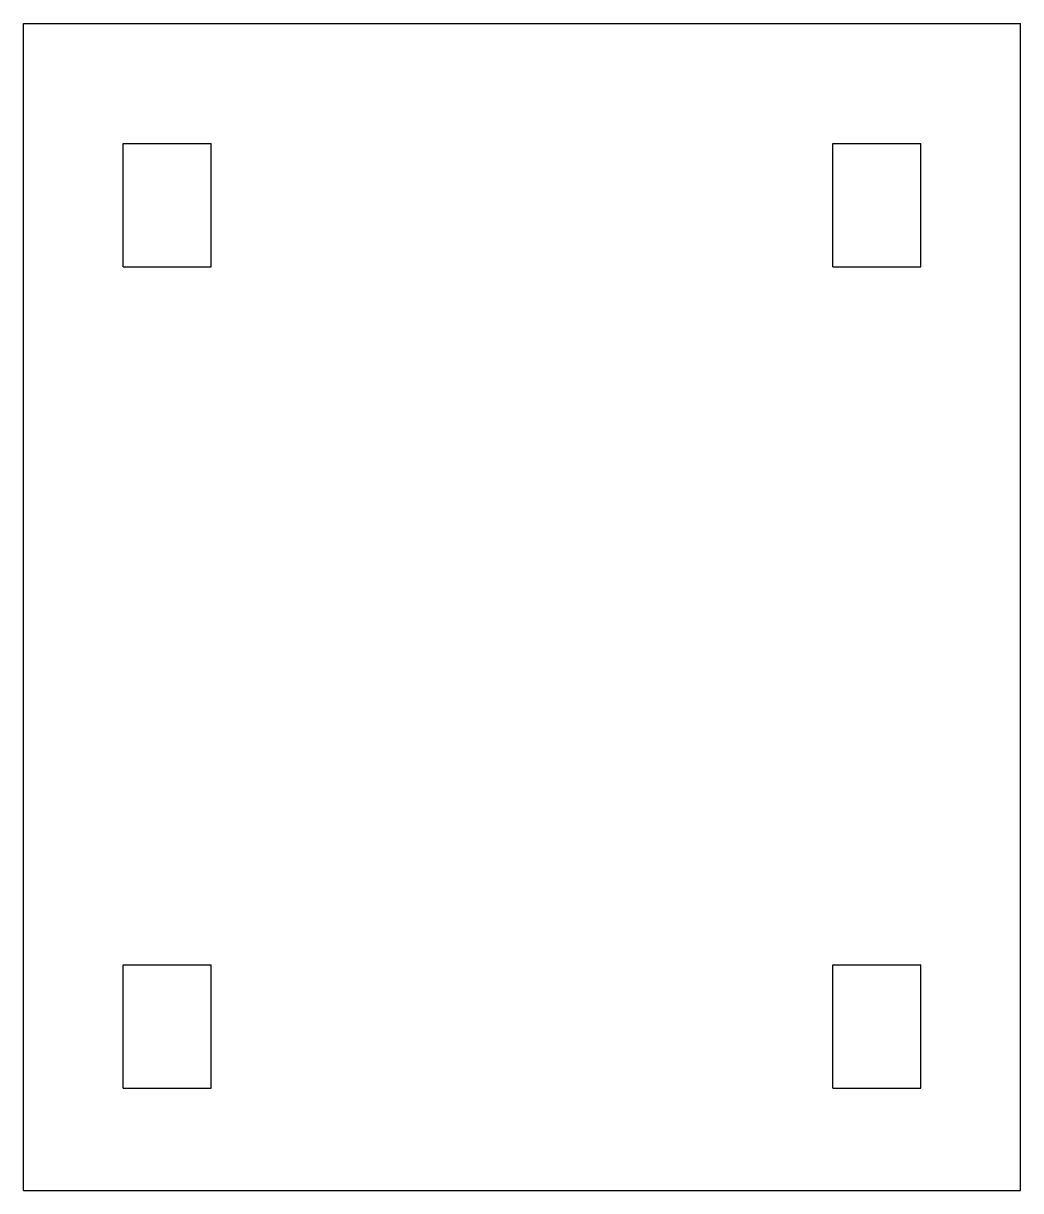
# Model space of a CAD drawing. Header units: millimetres. Extents: x 0 to 170, y -199 to 0.
import ezdxf

# ---------------------------------------------------------------- set-up
doc = ezdxf.new("R2010")
doc.units = ezdxf.units.MM
doc.layers.add('flat', color=7, linetype='CONTINUOUS')

msp = doc.modelspace()

# ---------------------------------------------------------------- linework, layer by layer
at = {"layer": 'flat'}
for p, q in [((0, -199), (0, 0)), ((0, 0), (170, 0)), ((170, -199), (170, 0)), ((17, -41.5), (17, -20.5)), ((17, -20.5), (32, -20.5)), ((32, -41.5), (32, -20.5)), ((138, -41.5), (138, -20.5)), ((138, -20.5), (153, -20.5)), ((153, -41.5), (153, -20.5)), ((17, -41.5), (32, -41.5)), ((138, -41.5), (153, -41.5)), ((17, -181.5), (17, -160.5)), ((17, -160.5), (32, -160.5)), ((32, -181.5), (32, -160.5)), ((138, -181.5), (138, -160.5)), ((138, -160.5), (153, -160.5)), ((153, -181.5), (153, -160.5)), ((17, -181.5), (32, -181.5)), ((138, -181.5), (153, -181.5)), ((0, -199), (170, -199))]:
    msp.add_line(p, q, dxfattribs=at)

doc.saveas('drawing.dxf')
